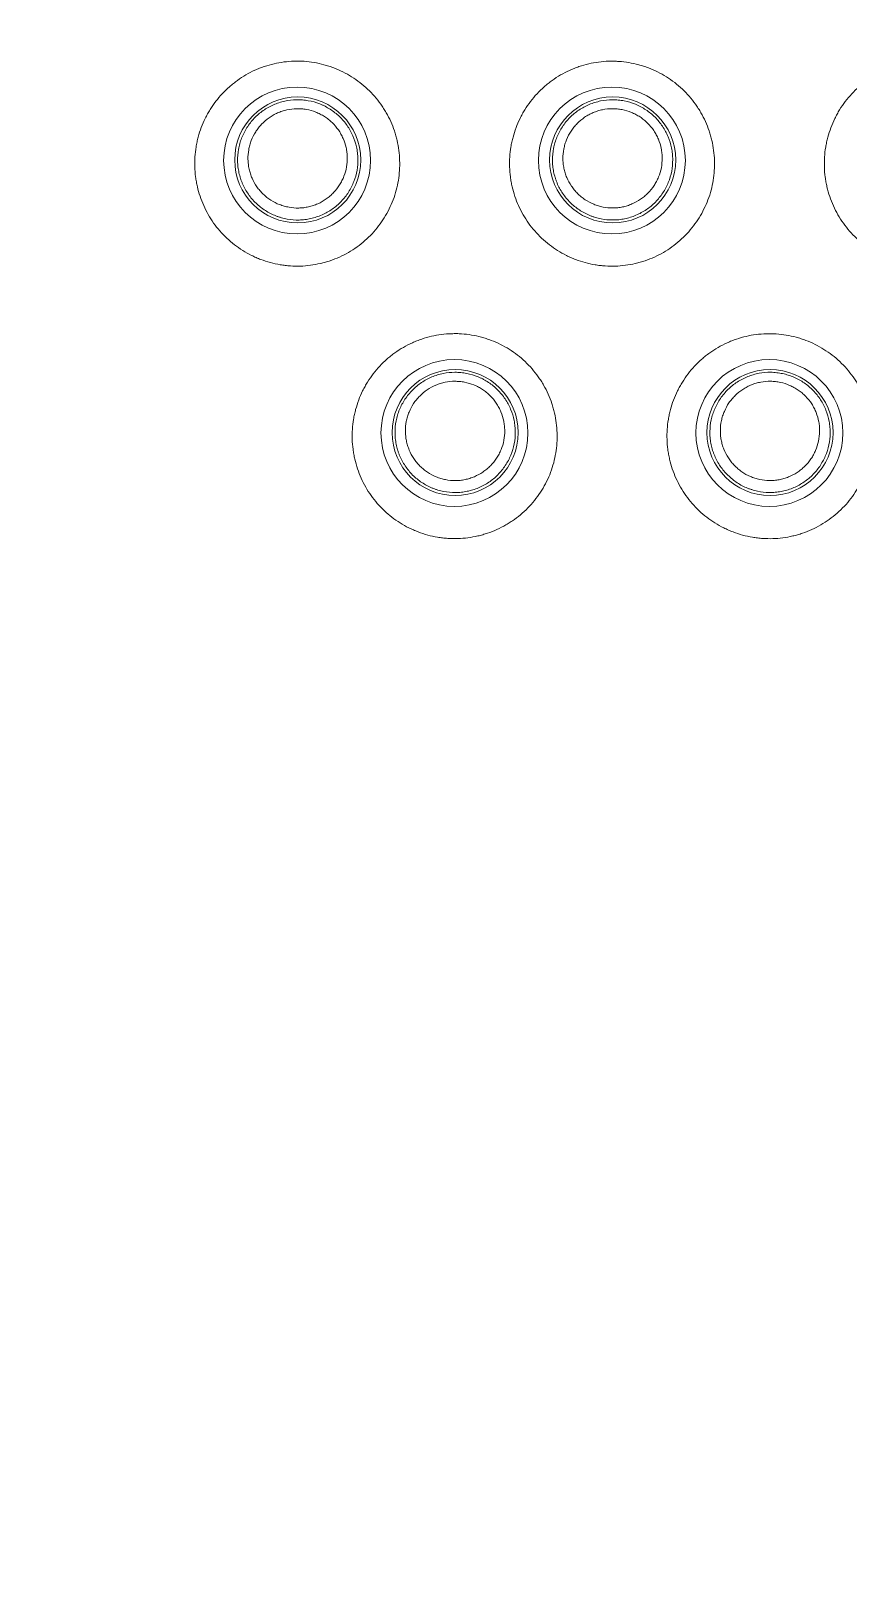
# Model space of a CAD drawing. Header units: millimetres. Extents: x 70151 to 230897, y 35202 to 113211.
# Drawn here: x 178038.44 to 178046.19, y 69169.8 to 69184.49 of the extents above; entities that cross this region are included whole.
import ezdxf

# ---------------------------------------------------------------- set-up
doc = ezdxf.new("R2010")
doc.units = ezdxf.units.MM
doc.header["$LTSCALE"] = 50
doc.layers.add('2-con', color=2, linetype='Continuous')
doc.layers.add('mark-B', color=2, linetype='Continuous', lineweight=20)

# ---------------------------------------------------------------- blocks, each defined once
blk = doc.blocks.new('무풍1WAY 대형')
at = {"layer": 'mark-B'}
for centre, radius in [((609.472, -421.226), 0.697), ((609.466, -421.23), 0.598), ((612.46, -421.226), 0.697), ((612.453, -421.23), 0.598), ((610.966, -423.813), 0.697), ((613.953, -423.813), 0.697), ((610.959, -423.818), 0.598), ((613.947, -423.818), 0.598)]:
    blk.add_circle(centre, radius, dxfattribs=at)
for points, knots in [([(572.565, -367.139), (574.049, -369.62), (577.024, -374.59), (581.484, -382.057), (585.953, -389.549), (590.429, -397.064), (594.256, -403.499), (597.2, -408.454), (598.983, -411.453), (600.87, -414.616), (602.41, -417.171), (603.866, -419.595), (604.839, -421.214), (605.834, -422.869), (606.85, -424.56), (607.655, -425.899), (608.44, -427.204), (609.459, -428.899), (610.544, -430.703), (611.565, -432.399), (612.402, -433.789), (613.131, -435.001), (614.275, -436.901), (616.913, -441.28), (621.157, -448.32), (624.792, -454.346), (626.609, -457.36)], [0, 0, 0, 0, 0.082173, 0.164629, 0.247365, 0.330382, 0.413678, 0.460685, 0.494678, 0.513157, 0.565744, 0.579792, 0.593839, 0.619662, 0.634913, 0.650164, 0.664277, 0.678389, 0.706654, 0.724414, 0.734957, 0.753014, 0.764846, 0.798371, 0.899185, 1, 1, 1, 1]), ([(608.499, -421.226), (608.497, -421.162), (608.501, -421.099), (608.517, -421.005), (608.523, -420.974), (608.54, -420.913), (608.55, -420.882), (608.583, -420.793), (608.611, -420.737), (608.661, -420.656), (608.679, -420.63), (608.718, -420.579), (608.739, -420.554), (608.804, -420.485), (608.852, -420.443), (608.93, -420.387), (608.957, -420.369), (609.012, -420.337), (609.069, -420.308), (609.128, -420.285), (609.173, -420.269), (609.189, -420.264), (609.219, -420.256), (609.235, -420.252), (609.314, -420.233), (609.377, -420.225), (609.472, -420.222), (609.504, -420.223), (609.552, -420.226), (609.569, -420.228), (609.601, -420.231), (609.616, -420.234), (609.695, -420.247), (609.757, -420.264), (609.831, -420.292), (609.846, -420.298), (609.876, -420.311), (609.89, -420.318), (609.933, -420.339), (609.961, -420.355), (610.042, -420.405), (610.092, -420.444), (610.162, -420.51), (610.184, -420.534), (610.226, -420.581), (610.265, -420.631), (610.299, -420.685), (610.331, -420.74), (610.345, -420.769), (610.384, -420.855), (610.405, -420.915), (610.422, -420.992), (610.425, -421.008), (610.431, -421.039), (610.434, -421.055), (610.44, -421.102), (610.442, -421.134), (610.445, -421.229), (610.441, -421.292), (610.428, -421.37), (610.425, -421.386), (610.418, -421.417), (610.407, -421.463), (610.383, -421.539), (610.358, -421.597), (610.337, -421.639), (610.33, -421.653), (610.314, -421.681), (610.306, -421.695), (610.264, -421.763), (610.225, -421.814), (610.16, -421.883), (610.138, -421.905), (610.102, -421.937), (610.089, -421.947), (610.064, -421.967), (610.051, -421.977), (609.987, -422.023), (609.932, -422.055), (609.859, -422.088), (609.844, -422.095), (609.814, -422.106), (609.799, -422.112), (609.754, -422.127), (609.723, -422.136), (609.63, -422.158), (609.566, -422.166), (609.486, -422.169), (609.47, -422.169), (609.438, -422.168), (609.39, -422.166), (609.311, -422.157), (609.248, -422.143), (609.202, -422.131), (609.187, -422.126), (609.156, -422.116), (609.141, -422.111), (609.066, -422.083), (609.009, -422.054), (608.928, -422.003), (608.902, -421.985), (608.851, -421.946), (608.827, -421.925), (608.757, -421.86), (608.716, -421.812), (608.669, -421.747), (608.661, -421.734), (608.643, -421.707), (608.619, -421.666), (608.583, -421.595), (608.56, -421.537), (608.544, -421.492), (608.54, -421.476), (608.531, -421.446), (608.527, -421.43), (608.509, -421.353), (608.501, -421.289), (608.499, -421.226)], [0, 0, 0, 0, 0.03125, 0.03125, 0.046875, 0.046875, 0.0625, 0.0625, 0.09375, 0.09375, 0.109375, 0.109375, 0.125, 0.125, 0.15625, 0.15625, 0.171875, 0.171875, 0.1875, 0.203125, 0.203125, 0.210937, 0.210937, 0.21875, 0.21875, 0.25, 0.25, 0.265625, 0.265625, 0.273438, 0.273438, 0.28125, 0.28125, 0.3125, 0.3125, 0.320313, 0.320313, 0.328125, 0.328125, 0.34375, 0.34375, 0.375, 0.375, 0.390625, 0.390625, 0.40625, 0.421875, 0.421875, 0.4375, 0.4375, 0.46875, 0.46875, 0.476563, 0.476563, 0.484375, 0.484375, 0.5, 0.5, 0.53125, 0.53125, 0.539063, 0.539063, 0.546875, 0.5625, 0.578125, 0.578125, 0.585938, 0.585938, 0.59375, 0.59375, 0.625, 0.625, 0.640625, 0.640625, 0.648438, 0.648438, 0.65625, 0.65625, 0.6875, 0.6875, 0.695313, 0.695313, 0.703125, 0.703125, 0.71875, 0.71875, 0.75, 0.75, 0.757813, 0.757813, 0.765625, 0.78125, 0.796875, 0.796875, 0.804688, 0.804688, 0.8125, 0.8125, 0.84375, 0.84375, 0.859375, 0.859375, 0.875, 0.875, 0.90625, 0.90625, 0.914063, 0.914063, 0.921875, 0.9375, 0.953125, 0.953125, 0.960938, 0.960938, 0.96875, 0.96875, 1, 1, 1, 1]), ([(611.486, -421.226), (611.484, -421.162), (611.488, -421.099), (611.504, -421.005), (611.51, -420.974), (611.527, -420.913), (611.537, -420.882), (611.57, -420.793), (611.598, -420.737), (611.648, -420.656), (611.667, -420.629), (611.706, -420.579), (611.726, -420.554), (611.791, -420.485), (611.839, -420.443), (611.904, -420.396), (611.917, -420.387), (611.944, -420.37), (611.985, -420.345), (612.056, -420.308), (612.115, -420.285), (612.161, -420.27), (612.176, -420.265), (612.207, -420.256), (612.223, -420.252), (612.301, -420.234), (612.364, -420.226), (612.46, -420.223), (612.492, -420.223), (612.54, -420.227), (612.556, -420.228), (612.588, -420.232), (612.604, -420.234), (612.683, -420.247), (612.744, -420.264), (612.819, -420.293), (612.834, -420.299), (612.863, -420.312), (612.878, -420.318), (612.921, -420.34), (612.948, -420.356), (613.029, -420.406), (613.079, -420.445), (613.149, -420.511), (613.171, -420.534), (613.213, -420.582), (613.252, -420.632), (613.286, -420.685), (613.318, -420.741), (613.332, -420.769), (613.371, -420.856), (613.391, -420.916), (613.409, -420.993), (613.412, -421.009), (613.418, -421.04), (613.42, -421.056), (613.427, -421.103), (613.429, -421.135), (613.432, -421.23), (613.428, -421.293), (613.415, -421.371), (613.412, -421.387), (613.405, -421.418), (613.394, -421.464), (613.37, -421.54), (613.345, -421.598), (613.324, -421.64), (613.316, -421.654), (613.301, -421.682), (613.293, -421.696), (613.25, -421.764), (613.212, -421.814), (613.147, -421.884), (613.124, -421.906), (613.088, -421.938), (613.076, -421.948), (613.051, -421.968), (613.038, -421.978), (612.973, -422.024), (612.918, -422.056), (612.845, -422.089), (612.831, -422.095), (612.801, -422.107), (612.785, -422.113), (612.74, -422.128), (612.709, -422.137), (612.616, -422.158), (612.553, -422.167), (612.472, -422.169), (612.456, -422.169), (612.424, -422.169), (612.376, -422.167), (612.297, -422.157), (612.235, -422.144), (612.188, -422.131), (612.173, -422.127), (612.142, -422.117), (612.127, -422.111), (612.052, -422.083), (611.995, -422.054), (611.914, -422.004), (611.888, -421.985), (611.837, -421.946), (611.813, -421.925), (611.744, -421.86), (611.702, -421.812), (611.656, -421.747), (611.647, -421.734), (611.63, -421.707), (611.605, -421.666), (611.569, -421.595), (611.546, -421.537), (611.531, -421.492), (611.526, -421.476), (611.518, -421.446), (611.514, -421.43), (611.496, -421.353), (611.488, -421.289), (611.486, -421.226)], [0, 0, 0, 0, 0.03125, 0.03125, 0.046875, 0.046875, 0.0625, 0.0625, 0.09375, 0.09375, 0.109375, 0.109375, 0.125, 0.125, 0.15625, 0.15625, 0.164062, 0.164062, 0.171875, 0.1875, 0.203125, 0.203125, 0.210937, 0.210937, 0.21875, 0.21875, 0.25, 0.25, 0.265625, 0.265625, 0.273437, 0.273437, 0.28125, 0.28125, 0.3125, 0.3125, 0.320312, 0.320312, 0.328125, 0.328125, 0.34375, 0.34375, 0.375, 0.375, 0.390625, 0.390625, 0.40625, 0.421875, 0.421875, 0.4375, 0.4375, 0.46875, 0.46875, 0.476562, 0.476562, 0.484375, 0.484375, 0.5, 0.5, 0.53125, 0.53125, 0.539062, 0.539062, 0.546875, 0.5625, 0.578125, 0.578125, 0.585937, 0.585937, 0.59375, 0.59375, 0.625, 0.625, 0.640625, 0.640625, 0.648437, 0.648437, 0.65625, 0.65625, 0.6875, 0.6875, 0.695312, 0.695312, 0.703125, 0.703125, 0.71875, 0.71875, 0.75, 0.75, 0.757812, 0.757812, 0.765625, 0.78125, 0.796875, 0.796875, 0.804687, 0.804687, 0.8125, 0.8125, 0.84375, 0.84375, 0.859375, 0.859375, 0.875, 0.875, 0.90625, 0.90625, 0.914062, 0.914062, 0.921875, 0.9375, 0.953125, 0.953125, 0.960937, 0.960937, 0.96875, 0.96875, 1, 1, 1, 1]), ([(609.056, -421.629), (609.03, -421.602), (609.007, -421.573), (608.977, -421.526), (608.967, -421.51), (608.95, -421.476), (608.942, -421.459), (608.922, -421.408), (608.911, -421.372), (608.901, -421.317), (608.899, -421.298), (608.896, -421.261), (608.895, -421.243), (608.896, -421.187), (608.9, -421.15), (608.915, -421.077), (608.927, -421.041), (608.948, -420.99), (608.957, -420.973), (608.975, -420.941), (608.984, -420.925), (609.016, -420.878), (609.04, -420.85), (609.08, -420.811), (609.094, -420.798), (609.123, -420.775), (609.139, -420.764), (609.185, -420.733), (609.218, -420.716), (609.271, -420.695), (609.289, -420.689), (609.325, -420.678), (609.361, -420.67), (609.398, -420.665), (609.426, -420.662), (609.435, -420.662), (609.454, -420.661), (609.464, -420.661), (609.511, -420.662), (609.548, -420.666), (609.603, -420.677), (609.621, -420.682), (609.648, -420.691), (609.657, -420.694), (609.674, -420.7), (609.683, -420.704), (609.726, -420.722), (609.759, -420.74), (609.805, -420.772), (609.82, -420.784), (609.848, -420.808), (609.862, -420.821), (609.888, -420.848), (609.901, -420.862), (609.924, -420.891), (609.935, -420.906), (609.965, -420.953), (609.982, -420.986), (609.999, -421.03), (610.003, -421.039), (610.009, -421.056), (610.017, -421.083), (610.028, -421.128), (610.033, -421.165), (610.036, -421.202), (610.036, -421.221), (610.036, -421.277), (610.032, -421.314), (610.02, -421.368), (610.015, -421.386), (610.004, -421.422), (609.997, -421.439), (609.975, -421.491), (609.957, -421.523), (609.926, -421.569), (609.914, -421.584), (609.89, -421.613), (609.878, -421.627), (609.838, -421.666), (609.809, -421.689), (609.745, -421.73), (609.712, -421.747), (609.66, -421.768), (609.643, -421.774), (609.607, -421.785), (609.588, -421.789), (609.533, -421.799), (609.496, -421.803), (609.439, -421.802), (609.421, -421.801), (609.383, -421.796), (609.365, -421.793), (609.31, -421.782), (609.274, -421.77), (609.231, -421.752), (609.222, -421.748), (609.206, -421.739), (609.181, -421.726), (609.157, -421.712), (609.111, -421.68), (609.083, -421.656), (609.056, -421.629)], [0, 0, 0, 0, 0.03125, 0.03125, 0.046875, 0.046875, 0.0625, 0.0625, 0.09375, 0.09375, 0.109375, 0.109375, 0.125, 0.125, 0.15625, 0.15625, 0.1875, 0.1875, 0.203125, 0.203125, 0.21875, 0.21875, 0.25, 0.25, 0.265625, 0.265625, 0.28125, 0.28125, 0.3125, 0.3125, 0.328125, 0.328125, 0.34375, 0.359375, 0.359375, 0.367187, 0.367187, 0.375, 0.375, 0.40625, 0.40625, 0.421875, 0.421875, 0.429687, 0.429687, 0.4375, 0.4375, 0.46875, 0.46875, 0.484375, 0.484375, 0.5, 0.5, 0.515625, 0.515625, 0.53125, 0.53125, 0.5625, 0.5625, 0.570312, 0.570312, 0.578125, 0.59375, 0.609375, 0.609375, 0.625, 0.625, 0.65625, 0.65625, 0.671875, 0.671875, 0.6875, 0.6875, 0.71875, 0.71875, 0.734375, 0.734375, 0.75, 0.75, 0.78125, 0.78125, 0.8125, 0.8125, 0.828125, 0.828125, 0.84375, 0.84375, 0.875, 0.875, 0.890625, 0.890625, 0.90625, 0.90625, 0.9375, 0.9375, 0.945312, 0.945312, 0.953125, 0.96875, 0.96875, 1, 1, 1, 1]), ([(609.128, -421.574), (609.139, -421.585), (609.15, -421.596), (609.174, -421.616), (609.198, -421.634), (609.225, -421.651), (609.252, -421.665), (609.266, -421.672), (609.308, -421.691), (609.338, -421.7), (609.383, -421.71), (609.398, -421.712), (609.429, -421.716), (609.445, -421.717), (609.491, -421.717), (609.522, -421.715), (609.568, -421.706), (609.583, -421.702), (609.613, -421.694), (609.642, -421.684), (609.67, -421.671), (609.697, -421.656), (609.711, -421.649), (609.75, -421.623), (609.774, -421.604), (609.807, -421.571), (609.817, -421.56), (609.837, -421.536), (609.847, -421.524), (609.873, -421.486), (609.887, -421.459), (609.905, -421.417), (609.911, -421.402), (609.92, -421.373), (609.924, -421.358), (609.933, -421.313), (609.937, -421.283), (609.937, -421.236), (609.937, -421.221), (609.934, -421.19), (609.93, -421.16), (609.923, -421.13), (609.915, -421.101), (609.91, -421.086), (609.892, -421.043), (609.878, -421.016), (609.853, -420.977), (609.844, -420.965), (609.825, -420.941), (609.815, -420.929), (609.793, -420.907), (609.782, -420.896), (609.758, -420.876), (609.746, -420.867), (609.708, -420.84), (609.681, -420.825), (609.638, -420.807), (609.624, -420.802), (609.594, -420.792), (609.579, -420.788), (609.534, -420.779), (609.503, -420.775), (609.456, -420.775), (609.441, -420.775), (609.41, -420.778), (609.379, -420.782), (609.349, -420.789), (609.319, -420.798), (609.305, -420.803), (609.261, -420.821), (609.234, -420.835), (609.195, -420.86), (609.183, -420.869), (609.159, -420.889), (609.147, -420.899), (609.114, -420.931), (609.095, -420.955), (609.068, -420.993), (609.06, -421.006), (609.046, -421.033), (609.039, -421.047), (609.021, -421.089), (609.012, -421.119), (608.999, -421.179), (608.996, -421.21), (608.995, -421.255), (608.995, -421.271), (608.998, -421.301), (609, -421.317), (609.009, -421.362), (609.017, -421.391), (609.034, -421.434), (609.04, -421.448), (609.055, -421.476), (609.062, -421.489), (609.087, -421.528), (609.106, -421.552), (609.128, -421.574)], [0, 0, 0, 0, 0.015625, 0.015625, 0.03125, 0.046875, 0.046875, 0.0625, 0.0625, 0.09375, 0.09375, 0.109375, 0.109375, 0.125, 0.125, 0.15625, 0.15625, 0.171875, 0.171875, 0.1875, 0.203125, 0.203125, 0.21875, 0.21875, 0.25, 0.25, 0.265625, 0.265625, 0.28125, 0.28125, 0.3125, 0.3125, 0.328125, 0.328125, 0.34375, 0.34375, 0.375, 0.375, 0.390625, 0.390625, 0.40625, 0.421875, 0.421875, 0.4375, 0.4375, 0.46875, 0.46875, 0.484375, 0.484375, 0.5, 0.5, 0.515625, 0.515625, 0.53125, 0.53125, 0.5625, 0.5625, 0.578125, 0.578125, 0.59375, 0.59375, 0.625, 0.625, 0.640625, 0.640625, 0.65625, 0.671875, 0.671875, 0.6875, 0.6875, 0.71875, 0.71875, 0.734375, 0.734375, 0.75, 0.75, 0.78125, 0.78125, 0.796875, 0.796875, 0.8125, 0.8125, 0.84375, 0.84375, 0.875, 0.875, 0.890625, 0.890625, 0.90625, 0.90625, 0.9375, 0.9375, 0.953125, 0.953125, 0.96875, 0.96875, 1, 1, 1, 1]), ([(612.051, -421.636), (612.024, -421.61), (612, -421.581), (611.969, -421.534), (611.959, -421.518), (611.942, -421.485), (611.934, -421.468), (611.912, -421.417), (611.901, -421.381), (611.89, -421.327), (611.887, -421.308), (611.884, -421.271), (611.883, -421.252), (611.882, -421.197), (611.886, -421.16), (611.9, -421.086), (611.911, -421.05), (611.932, -420.999), (611.94, -420.982), (611.957, -420.949), (611.967, -420.933), (611.998, -420.886), (612.021, -420.857), (612.06, -420.817), (612.074, -420.804), (612.103, -420.78), (612.118, -420.769), (612.165, -420.738), (612.197, -420.72), (612.249, -420.698), (612.267, -420.692), (612.303, -420.681), (612.339, -420.671), (612.376, -420.666), (612.404, -420.663), (612.413, -420.662), (612.432, -420.661), (612.442, -420.661), (612.489, -420.661), (612.526, -420.664), (612.581, -420.675), (612.599, -420.679), (612.626, -420.687), (612.635, -420.69), (612.653, -420.697), (612.662, -420.7), (612.705, -420.718), (612.738, -420.735), (612.785, -420.766), (612.8, -420.778), (612.829, -420.801), (612.843, -420.814), (612.87, -420.84), (612.882, -420.854), (612.906, -420.883), (612.917, -420.898), (612.948, -420.945), (612.966, -420.977), (612.984, -421.021), (612.987, -421.029), (612.994, -421.047), (613.002, -421.074), (613.014, -421.119), (613.019, -421.155), (613.023, -421.192), (613.024, -421.211), (613.024, -421.267), (613.021, -421.304), (613.01, -421.359), (613.006, -421.377), (612.995, -421.413), (612.989, -421.431), (612.967, -421.482), (612.95, -421.515), (612.919, -421.562), (612.908, -421.577), (612.884, -421.606), (612.872, -421.62), (612.833, -421.66), (612.804, -421.683), (612.741, -421.726), (612.709, -421.743), (612.657, -421.765), (612.639, -421.771), (612.603, -421.783), (612.585, -421.787), (612.53, -421.798), (612.493, -421.802), (612.437, -421.802), (612.418, -421.802), (612.38, -421.798), (612.362, -421.795), (612.307, -421.784), (612.271, -421.774), (612.227, -421.756), (612.219, -421.752), (612.202, -421.744), (612.177, -421.731), (612.153, -421.717), (612.106, -421.686), (612.077, -421.663), (612.051, -421.636)], [0, 0, 0, 0, 0.03125, 0.03125, 0.046875, 0.046875, 0.0625, 0.0625, 0.09375, 0.09375, 0.109375, 0.109375, 0.125, 0.125, 0.15625, 0.15625, 0.1875, 0.1875, 0.203125, 0.203125, 0.21875, 0.21875, 0.25, 0.25, 0.265625, 0.265625, 0.28125, 0.28125, 0.3125, 0.3125, 0.328125, 0.328125, 0.34375, 0.359375, 0.359375, 0.367187, 0.367187, 0.375, 0.375, 0.40625, 0.40625, 0.421875, 0.421875, 0.429687, 0.429687, 0.4375, 0.4375, 0.46875, 0.46875, 0.484375, 0.484375, 0.5, 0.5, 0.515625, 0.515625, 0.53125, 0.53125, 0.5625, 0.5625, 0.570312, 0.570312, 0.578125, 0.59375, 0.609375, 0.609375, 0.625, 0.625, 0.65625, 0.65625, 0.671875, 0.671875, 0.6875, 0.6875, 0.71875, 0.71875, 0.734375, 0.734375, 0.75, 0.75, 0.78125, 0.78125, 0.8125, 0.8125, 0.828125, 0.828125, 0.84375, 0.84375, 0.875, 0.875, 0.890625, 0.890625, 0.90625, 0.90625, 0.9375, 0.9375, 0.945313, 0.945313, 0.953125, 0.96875, 0.96875, 1, 1, 1, 1]), ([(612.121, -421.58), (612.132, -421.591), (612.144, -421.601), (612.168, -421.621), (612.193, -421.639), (612.219, -421.655), (612.246, -421.669), (612.261, -421.676), (612.304, -421.693), (612.333, -421.702), (612.379, -421.711), (612.394, -421.713), (612.425, -421.716), (612.441, -421.717), (612.487, -421.717), (612.518, -421.714), (612.564, -421.704), (612.579, -421.7), (612.608, -421.691), (612.623, -421.686), (612.666, -421.668), (612.693, -421.653), (612.744, -421.618), (612.768, -421.598), (612.8, -421.566), (612.811, -421.554), (612.83, -421.53), (612.839, -421.518), (612.865, -421.479), (612.879, -421.452), (612.896, -421.409), (612.901, -421.395), (612.91, -421.365), (612.914, -421.35), (612.923, -421.305), (612.925, -421.274), (612.925, -421.228), (612.924, -421.213), (612.921, -421.182), (612.917, -421.152), (612.909, -421.122), (612.9, -421.093), (612.895, -421.078), (612.877, -421.036), (612.863, -421.009), (612.837, -420.97), (612.828, -420.958), (612.808, -420.934), (612.798, -420.923), (612.776, -420.901), (612.764, -420.89), (612.74, -420.871), (612.728, -420.862), (612.689, -420.836), (612.662, -420.821), (612.619, -420.804), (612.604, -420.799), (612.574, -420.79), (612.559, -420.786), (612.514, -420.777), (612.483, -420.774), (612.436, -420.774), (612.421, -420.775), (612.39, -420.778), (612.359, -420.783), (612.329, -420.791), (612.3, -420.8), (612.285, -420.805), (612.242, -420.824), (612.215, -420.838), (612.177, -420.864), (612.164, -420.874), (612.14, -420.893), (612.129, -420.904), (612.097, -420.937), (612.077, -420.961), (612.052, -420.999), (612.044, -421.013), (612.03, -421.04), (612.023, -421.054), (612.006, -421.096), (611.997, -421.126), (611.985, -421.187), (611.983, -421.217), (611.983, -421.263), (611.984, -421.278), (611.987, -421.309), (611.989, -421.324), (611.998, -421.369), (612.007, -421.399), (612.025, -421.441), (612.031, -421.455), (612.046, -421.482), (612.054, -421.496), (612.08, -421.534), (612.099, -421.558), (612.121, -421.58)], [0, 0, 0, 0, 0.015625, 0.015625, 0.03125, 0.046875, 0.046875, 0.0625, 0.0625, 0.09375, 0.09375, 0.109375, 0.109375, 0.125, 0.125, 0.15625, 0.15625, 0.171875, 0.171875, 0.1875, 0.1875, 0.21875, 0.21875, 0.25, 0.25, 0.265625, 0.265625, 0.28125, 0.28125, 0.3125, 0.3125, 0.328125, 0.328125, 0.34375, 0.34375, 0.375, 0.375, 0.390625, 0.390625, 0.40625, 0.421875, 0.421875, 0.4375, 0.4375, 0.46875, 0.46875, 0.484375, 0.484375, 0.5, 0.5, 0.515625, 0.515625, 0.53125, 0.53125, 0.5625, 0.5625, 0.578125, 0.578125, 0.59375, 0.59375, 0.625, 0.625, 0.640625, 0.640625, 0.65625, 0.671875, 0.671875, 0.6875, 0.6875, 0.71875, 0.71875, 0.734375, 0.734375, 0.75, 0.75, 0.78125, 0.78125, 0.796875, 0.796875, 0.8125, 0.8125, 0.84375, 0.84375, 0.875, 0.875, 0.890625, 0.890625, 0.90625, 0.90625, 0.9375, 0.9375, 0.953125, 0.953125, 0.96875, 0.96875, 1, 1, 1, 1]), ([(607.006, -423.813), (607.004, -423.749), (607.008, -423.686), (607.023, -423.593), (607.03, -423.562), (607.046, -423.5), (607.056, -423.47), (607.09, -423.381), (607.118, -423.324), (607.168, -423.243), (607.186, -423.217), (607.225, -423.166), (607.245, -423.141), (607.31, -423.072), (607.358, -423.03), (607.435, -422.974), (607.463, -422.956), (607.518, -422.924), (607.575, -422.895), (607.634, -422.871), (607.679, -422.856), (607.694, -422.851), (607.725, -422.842), (607.741, -422.838), (607.819, -422.82), (607.883, -422.812), (607.978, -422.809), (608.01, -422.809), (608.058, -422.812), (608.074, -422.814), (608.106, -422.817), (608.122, -422.82), (608.201, -422.833), (608.263, -422.849), (608.337, -422.878), (608.352, -422.884), (608.382, -422.897), (608.396, -422.904), (608.439, -422.925), (608.467, -422.941), (608.548, -422.991), (608.598, -423.03), (608.668, -423.096), (608.691, -423.119), (608.732, -423.167), (608.771, -423.217), (608.806, -423.27), (608.837, -423.325), (608.852, -423.354), (608.891, -423.441), (608.911, -423.501), (608.929, -423.578), (608.932, -423.593), (608.938, -423.625), (608.94, -423.64), (608.947, -423.688), (608.949, -423.719), (608.952, -423.814), (608.948, -423.877), (608.935, -423.955), (608.932, -423.971), (608.926, -424.002), (608.914, -424.049), (608.89, -424.124), (608.865, -424.182), (608.844, -424.225), (608.837, -424.239), (608.822, -424.267), (608.814, -424.281), (608.772, -424.349), (608.733, -424.399), (608.668, -424.469), (608.646, -424.491), (608.61, -424.522), (608.597, -424.533), (608.572, -424.553), (608.559, -424.562), (608.495, -424.609), (608.44, -424.641), (608.367, -424.674), (608.352, -424.68), (608.323, -424.692), (608.307, -424.698), (608.262, -424.714), (608.231, -424.722), (608.138, -424.744), (608.075, -424.753), (607.994, -424.755), (607.978, -424.755), (607.946, -424.755), (607.898, -424.753), (607.819, -424.744), (607.756, -424.73), (607.71, -424.718), (607.695, -424.713), (607.664, -424.703), (607.649, -424.698), (607.574, -424.669), (607.517, -424.641), (607.436, -424.59), (607.409, -424.572), (607.358, -424.533), (607.334, -424.512), (607.265, -424.447), (607.223, -424.399), (607.177, -424.334), (607.168, -424.321), (607.151, -424.294), (607.126, -424.253), (607.09, -424.183), (607.067, -424.124), (607.052, -424.079), (607.047, -424.064), (607.038, -424.033), (607.034, -424.018), (607.016, -423.94), (607.008, -423.877), (607.006, -423.813)], [0, 0, 0, 0, 0.03125, 0.03125, 0.046875, 0.046875, 0.0625, 0.0625, 0.09375, 0.09375, 0.109375, 0.109375, 0.125, 0.125, 0.15625, 0.15625, 0.171875, 0.171875, 0.1875, 0.203125, 0.203125, 0.210938, 0.210938, 0.21875, 0.21875, 0.25, 0.25, 0.265625, 0.265625, 0.273438, 0.273438, 0.28125, 0.28125, 0.3125, 0.3125, 0.320313, 0.320313, 0.328125, 0.328125, 0.34375, 0.34375, 0.375, 0.375, 0.390625, 0.390625, 0.40625, 0.421875, 0.421875, 0.4375, 0.4375, 0.46875, 0.46875, 0.476563, 0.476563, 0.484375, 0.484375, 0.5, 0.5, 0.53125, 0.53125, 0.539063, 0.539063, 0.546875, 0.5625, 0.578125, 0.578125, 0.585937, 0.585937, 0.59375, 0.59375, 0.625, 0.625, 0.640625, 0.640625, 0.648437, 0.648437, 0.65625, 0.65625, 0.6875, 0.6875, 0.695312, 0.695312, 0.703125, 0.703125, 0.71875, 0.71875, 0.75, 0.75, 0.757812, 0.757812, 0.765625, 0.78125, 0.796875, 0.796875, 0.804687, 0.804687, 0.8125, 0.8125, 0.84375, 0.84375, 0.859375, 0.859375, 0.875, 0.875, 0.90625, 0.90625, 0.914062, 0.914062, 0.921875, 0.9375, 0.953125, 0.953125, 0.960937, 0.960937, 0.96875, 0.96875, 1, 1, 1, 1]), ([(609.993, -423.813), (609.991, -423.749), (609.995, -423.686), (610.01, -423.593), (610.017, -423.562), (610.033, -423.5), (610.043, -423.47), (610.077, -423.381), (610.105, -423.324), (610.155, -423.243), (610.173, -423.217), (610.212, -423.166), (610.232, -423.141), (610.297, -423.072), (610.345, -423.03), (610.423, -422.974), (610.45, -422.956), (610.505, -422.924), (610.562, -422.895), (610.621, -422.872), (610.667, -422.856), (610.682, -422.851), (610.713, -422.843), (610.728, -422.839), (610.807, -422.82), (610.87, -422.812), (610.966, -422.809), (610.998, -422.81), (611.046, -422.813), (611.062, -422.814), (611.094, -422.818), (611.11, -422.82), (611.189, -422.833), (611.25, -422.85), (611.325, -422.878), (611.34, -422.885), (611.369, -422.897), (611.384, -422.904), (611.427, -422.926), (611.455, -422.941), (611.535, -422.992), (611.586, -423.031), (611.656, -423.097), (611.678, -423.12), (611.719, -423.168), (611.759, -423.218), (611.793, -423.271), (611.824, -423.326), (611.839, -423.355), (611.878, -423.442), (611.898, -423.502), (611.916, -423.579), (611.919, -423.594), (611.925, -423.625), (611.927, -423.641), (611.934, -423.689), (611.936, -423.72), (611.939, -423.815), (611.935, -423.878), (611.922, -423.956), (611.919, -423.972), (611.912, -424.003), (611.901, -424.05), (611.877, -424.125), (611.852, -424.183), (611.831, -424.226), (611.824, -424.24), (611.808, -424.268), (611.8, -424.281), (611.758, -424.349), (611.72, -424.4), (611.655, -424.469), (611.632, -424.492), (611.596, -424.523), (611.584, -424.534), (611.559, -424.554), (611.546, -424.563), (611.481, -424.61), (611.426, -424.642), (611.353, -424.675), (611.339, -424.681), (611.309, -424.693), (611.294, -424.699), (611.248, -424.714), (611.217, -424.723), (611.124, -424.745), (611.061, -424.753), (610.98, -424.756), (610.964, -424.756), (610.932, -424.755), (610.884, -424.753), (610.805, -424.744), (610.743, -424.73), (610.696, -424.718), (610.681, -424.713), (610.65, -424.703), (610.635, -424.698), (610.56, -424.67), (610.503, -424.641), (610.422, -424.591), (610.396, -424.572), (610.345, -424.533), (610.321, -424.512), (610.251, -424.447), (610.21, -424.399), (610.164, -424.334), (610.155, -424.321), (610.137, -424.294), (610.113, -424.253), (610.077, -424.183), (610.054, -424.124), (610.038, -424.079), (610.034, -424.064), (610.025, -424.033), (610.021, -424.018), (610.003, -423.94), (609.995, -423.877), (609.993, -423.813)], [0, 0, 0, 0, 0.03125, 0.03125, 0.046875, 0.046875, 0.0625, 0.0625, 0.09375, 0.09375, 0.109375, 0.109375, 0.125, 0.125, 0.15625, 0.15625, 0.171875, 0.171875, 0.1875, 0.203125, 0.203125, 0.210938, 0.210938, 0.21875, 0.21875, 0.25, 0.25, 0.265625, 0.265625, 0.273438, 0.273438, 0.28125, 0.28125, 0.3125, 0.3125, 0.320313, 0.320313, 0.328125, 0.328125, 0.34375, 0.34375, 0.375, 0.375, 0.390625, 0.390625, 0.40625, 0.421875, 0.421875, 0.4375, 0.4375, 0.46875, 0.46875, 0.476563, 0.476563, 0.484375, 0.484375, 0.5, 0.5, 0.53125, 0.53125, 0.539063, 0.539063, 0.546875, 0.5625, 0.578125, 0.578125, 0.585938, 0.585938, 0.59375, 0.59375, 0.625, 0.625, 0.640625, 0.640625, 0.648438, 0.648438, 0.65625, 0.65625, 0.6875, 0.6875, 0.695313, 0.695313, 0.703125, 0.703125, 0.71875, 0.71875, 0.75, 0.75, 0.757813, 0.757813, 0.765625, 0.78125, 0.796875, 0.796875, 0.804688, 0.804688, 0.8125, 0.8125, 0.84375, 0.84375, 0.859375, 0.859375, 0.875, 0.875, 0.90625, 0.90625, 0.914063, 0.914063, 0.921875, 0.9375, 0.953125, 0.953125, 0.960938, 0.960938, 0.96875, 0.96875, 1, 1, 1, 1]), ([(612.98, -423.813), (612.978, -423.749), (612.982, -423.686), (612.997, -423.593), (613.004, -423.562), (613.02, -423.5), (613.03, -423.47), (613.064, -423.381), (613.092, -423.324), (613.142, -423.243), (613.16, -423.217), (613.199, -423.166), (613.22, -423.141), (613.285, -423.072), (613.332, -423.03), (613.41, -422.974), (613.438, -422.956), (613.493, -422.924), (613.55, -422.895), (613.609, -422.872), (613.654, -422.856), (613.669, -422.852), (613.7, -422.843), (613.716, -422.839), (613.794, -422.821), (613.858, -422.812), (613.953, -422.809), (613.985, -422.81), (614.033, -422.813), (614.049, -422.815), (614.081, -422.819), (614.097, -422.821), (614.176, -422.834), (614.238, -422.851), (614.312, -422.879), (614.327, -422.885), (614.356, -422.898), (614.371, -422.905), (614.414, -422.926), (614.442, -422.942), (614.523, -422.993), (614.573, -423.032), (614.643, -423.098), (614.665, -423.121), (614.707, -423.169), (614.746, -423.218), (614.78, -423.272), (614.812, -423.327), (614.826, -423.356), (614.865, -423.443), (614.885, -423.502), (614.903, -423.579), (614.906, -423.595), (614.912, -423.626), (614.914, -423.642), (614.92, -423.69), (614.923, -423.721), (614.926, -423.816), (614.922, -423.879), (614.909, -423.957), (614.906, -423.973), (614.899, -424.004), (614.888, -424.051), (614.864, -424.126), (614.839, -424.184), (614.818, -424.227), (614.81, -424.241), (614.795, -424.268), (614.787, -424.282), (614.745, -424.35), (614.706, -424.401), (614.641, -424.47), (614.618, -424.492), (614.582, -424.524), (614.57, -424.534), (614.545, -424.554), (614.532, -424.564), (614.467, -424.611), (614.412, -424.643), (614.34, -424.676), (614.325, -424.682), (614.295, -424.694), (614.28, -424.699), (614.234, -424.715), (614.203, -424.723), (614.11, -424.745), (614.047, -424.754), (613.967, -424.756), (613.95, -424.756), (613.918, -424.756), (613.87, -424.754), (613.791, -424.744), (613.729, -424.731), (613.683, -424.718), (613.667, -424.714), (613.636, -424.704), (613.621, -424.698), (613.546, -424.67), (613.489, -424.641), (613.409, -424.591), (613.382, -424.572), (613.331, -424.533), (613.307, -424.512), (613.238, -424.447), (613.196, -424.399), (613.15, -424.334), (613.141, -424.321), (613.124, -424.294), (613.099, -424.253), (613.063, -424.183), (613.04, -424.124), (613.025, -424.079), (613.02, -424.064), (613.012, -424.033), (613.008, -424.018), (612.99, -423.94), (612.982, -423.877), (612.98, -423.813)], [0, 0, 0, 0, 0.03125, 0.03125, 0.046875, 0.046875, 0.0625, 0.0625, 0.09375, 0.09375, 0.109375, 0.109375, 0.125, 0.125, 0.15625, 0.15625, 0.171875, 0.171875, 0.1875, 0.203125, 0.203125, 0.210938, 0.210938, 0.21875, 0.21875, 0.25, 0.25, 0.265625, 0.265625, 0.273438, 0.273438, 0.28125, 0.28125, 0.3125, 0.3125, 0.320313, 0.320313, 0.328125, 0.328125, 0.34375, 0.34375, 0.375, 0.375, 0.390625, 0.390625, 0.40625, 0.421875, 0.421875, 0.4375, 0.4375, 0.46875, 0.46875, 0.476563, 0.476563, 0.484375, 0.484375, 0.5, 0.5, 0.53125, 0.53125, 0.539062, 0.539062, 0.546875, 0.5625, 0.578125, 0.578125, 0.585937, 0.585937, 0.59375, 0.59375, 0.625, 0.625, 0.640625, 0.640625, 0.648437, 0.648437, 0.65625, 0.65625, 0.6875, 0.6875, 0.695312, 0.695312, 0.703125, 0.703125, 0.71875, 0.71875, 0.75, 0.75, 0.757812, 0.757812, 0.765625, 0.78125, 0.796875, 0.796875, 0.804687, 0.804687, 0.8125, 0.8125, 0.84375, 0.84375, 0.859375, 0.859375, 0.875, 0.875, 0.90625, 0.90625, 0.914062, 0.914062, 0.921875, 0.9375, 0.953125, 0.953125, 0.960937, 0.960937, 0.96875, 0.96875, 1, 1, 1, 1]), ([(610.557, -424.224), (610.531, -424.197), (610.507, -424.168), (610.476, -424.122), (610.466, -424.106), (610.448, -424.073), (610.44, -424.056), (610.419, -424.004), (610.408, -423.969), (610.397, -423.914), (610.394, -423.896), (610.39, -423.858), (610.389, -423.84), (610.389, -423.784), (610.392, -423.747), (610.406, -423.674), (610.417, -423.638), (610.438, -423.587), (610.446, -423.57), (610.463, -423.537), (610.473, -423.52), (610.504, -423.474), (610.527, -423.445), (610.566, -423.405), (610.58, -423.392), (610.609, -423.368), (610.624, -423.357), (610.67, -423.326), (610.703, -423.308), (610.755, -423.286), (610.773, -423.279), (610.809, -423.268), (610.845, -423.259), (610.882, -423.253), (610.91, -423.25), (610.919, -423.25), (610.938, -423.249), (610.947, -423.248), (610.994, -423.248), (611.032, -423.252), (611.087, -423.262), (611.105, -423.267), (611.132, -423.275), (611.141, -423.278), (611.159, -423.284), (611.167, -423.287), (611.211, -423.305), (611.244, -423.323), (611.29, -423.354), (611.306, -423.365), (611.335, -423.389), (611.349, -423.401), (611.375, -423.428), (611.388, -423.442), (611.412, -423.471), (611.423, -423.486), (611.454, -423.532), (611.472, -423.564), (611.49, -423.608), (611.493, -423.616), (611.499, -423.634), (611.508, -423.661), (611.52, -423.705), (611.525, -423.742), (611.529, -423.779), (611.53, -423.798), (611.53, -423.854), (611.527, -423.891), (611.516, -423.946), (611.512, -423.964), (611.501, -424), (611.495, -424.017), (611.474, -424.069), (611.456, -424.102), (611.426, -424.148), (611.414, -424.164), (611.391, -424.193), (611.378, -424.207), (611.339, -424.246), (611.311, -424.27), (611.248, -424.312), (611.215, -424.33), (611.164, -424.352), (611.146, -424.358), (611.11, -424.369), (611.092, -424.374), (611.037, -424.385), (611, -424.389), (610.943, -424.389), (610.925, -424.389), (610.887, -424.385), (610.868, -424.382), (610.813, -424.372), (610.778, -424.361), (610.734, -424.343), (610.725, -424.339), (610.708, -424.331), (610.683, -424.319), (610.659, -424.304), (610.613, -424.274), (610.584, -424.25), (610.557, -424.224)], [0, 0, 0, 0, 0.03125, 0.03125, 0.046875, 0.046875, 0.0625, 0.0625, 0.09375, 0.09375, 0.109375, 0.109375, 0.125, 0.125, 0.15625, 0.15625, 0.1875, 0.1875, 0.203125, 0.203125, 0.21875, 0.21875, 0.25, 0.25, 0.265625, 0.265625, 0.28125, 0.28125, 0.3125, 0.3125, 0.328125, 0.328125, 0.34375, 0.359375, 0.359375, 0.367187, 0.367187, 0.375, 0.375, 0.40625, 0.40625, 0.421875, 0.421875, 0.429687, 0.429687, 0.4375, 0.4375, 0.46875, 0.46875, 0.484375, 0.484375, 0.5, 0.5, 0.515625, 0.515625, 0.53125, 0.53125, 0.5625, 0.5625, 0.570312, 0.570312, 0.578125, 0.59375, 0.609375, 0.609375, 0.625, 0.625, 0.65625, 0.65625, 0.671875, 0.671875, 0.6875, 0.6875, 0.71875, 0.71875, 0.734375, 0.734375, 0.75, 0.75, 0.78125, 0.78125, 0.8125, 0.8125, 0.828125, 0.828125, 0.84375, 0.84375, 0.875, 0.875, 0.890625, 0.890625, 0.90625, 0.90625, 0.9375, 0.9375, 0.945312, 0.945312, 0.953125, 0.96875, 0.96875, 1, 1, 1, 1]), ([(613.551, -424.23), (613.524, -424.204), (613.5, -424.176), (613.468, -424.13), (613.458, -424.114), (613.44, -424.081), (613.431, -424.065), (613.409, -424.013), (613.398, -423.978), (613.386, -423.924), (613.382, -423.905), (613.378, -423.868), (613.377, -423.849), (613.376, -423.794), (613.378, -423.757), (613.391, -423.683), (613.401, -423.647), (613.422, -423.595), (613.429, -423.578), (613.446, -423.545), (613.455, -423.528), (613.485, -423.481), (613.508, -423.452), (613.547, -423.411), (613.56, -423.398), (613.589, -423.374), (613.604, -423.362), (613.65, -423.33), (613.682, -423.312), (613.734, -423.289), (613.751, -423.282), (613.787, -423.271), (613.823, -423.261), (613.86, -423.254), (613.888, -423.251), (613.897, -423.25), (613.916, -423.249), (613.925, -423.248), (613.973, -423.247), (614.01, -423.25), (614.065, -423.26), (614.083, -423.264), (614.11, -423.272), (614.119, -423.275), (614.137, -423.281), (614.146, -423.284), (614.19, -423.301), (614.223, -423.318), (614.27, -423.348), (614.286, -423.359), (614.315, -423.382), (614.329, -423.395), (614.356, -423.421), (614.369, -423.434), (614.394, -423.463), (614.405, -423.478), (614.437, -423.523), (614.455, -423.556), (614.474, -423.599), (614.477, -423.608), (614.484, -423.625), (614.493, -423.651), (614.505, -423.696), (614.512, -423.733), (614.516, -423.77), (614.517, -423.789), (614.518, -423.845), (614.516, -423.882), (614.506, -423.936), (614.502, -423.955), (614.492, -423.991), (614.486, -424.008), (614.465, -424.06), (614.449, -424.094), (614.419, -424.141), (614.408, -424.156), (614.385, -424.186), (614.372, -424.2), (614.334, -424.24), (614.306, -424.265), (614.244, -424.308), (614.211, -424.326), (614.16, -424.349), (614.143, -424.355), (614.107, -424.367), (614.089, -424.372), (614.034, -424.384), (613.996, -424.389), (613.94, -424.39), (613.921, -424.389), (613.884, -424.386), (613.865, -424.384), (613.81, -424.374), (613.774, -424.364), (613.73, -424.347), (613.722, -424.343), (613.704, -424.336), (613.679, -424.323), (613.655, -424.309), (613.608, -424.279), (613.579, -424.256), (613.551, -424.23)], [0, 0, 0, 0, 0.03125, 0.03125, 0.046875, 0.046875, 0.0625, 0.0625, 0.09375, 0.09375, 0.109375, 0.109375, 0.125, 0.125, 0.15625, 0.15625, 0.1875, 0.1875, 0.203125, 0.203125, 0.21875, 0.21875, 0.25, 0.25, 0.265625, 0.265625, 0.28125, 0.28125, 0.3125, 0.3125, 0.328125, 0.328125, 0.34375, 0.359375, 0.359375, 0.367188, 0.367188, 0.375, 0.375, 0.40625, 0.40625, 0.421875, 0.421875, 0.429688, 0.429688, 0.4375, 0.4375, 0.46875, 0.46875, 0.484375, 0.484375, 0.5, 0.5, 0.515625, 0.515625, 0.53125, 0.53125, 0.5625, 0.5625, 0.570313, 0.570313, 0.578125, 0.59375, 0.609375, 0.609375, 0.625, 0.625, 0.65625, 0.65625, 0.671875, 0.671875, 0.6875, 0.6875, 0.71875, 0.71875, 0.734375, 0.734375, 0.75, 0.75, 0.78125, 0.78125, 0.8125, 0.8125, 0.828125, 0.828125, 0.84375, 0.84375, 0.875, 0.875, 0.890625, 0.890625, 0.90625, 0.90625, 0.9375, 0.9375, 0.945313, 0.945313, 0.953125, 0.96875, 0.96875, 1, 1, 1, 1]), ([(610.628, -424.167), (610.639, -424.178), (610.65, -424.189), (610.674, -424.208), (610.699, -424.227), (610.725, -424.242), (610.753, -424.257), (610.767, -424.263), (610.81, -424.281), (610.84, -424.29), (610.885, -424.299), (610.901, -424.301), (610.932, -424.304), (610.947, -424.304), (610.994, -424.304), (611.024, -424.301), (611.07, -424.292), (611.085, -424.288), (611.115, -424.278), (611.144, -424.268), (611.171, -424.254), (611.199, -424.24), (611.212, -424.232), (611.25, -424.205), (611.274, -424.186), (611.306, -424.153), (611.317, -424.141), (611.336, -424.117), (611.345, -424.105), (611.37, -424.066), (611.385, -424.039), (611.402, -423.996), (611.407, -423.982), (611.416, -423.952), (611.419, -423.937), (611.428, -423.892), (611.431, -423.862), (611.431, -423.816), (611.43, -423.8), (611.427, -423.77), (611.422, -423.739), (611.415, -423.71), (611.406, -423.68), (611.4, -423.666), (611.382, -423.623), (611.368, -423.596), (611.342, -423.558), (611.333, -423.546), (611.314, -423.522), (611.303, -423.51), (611.281, -423.489), (611.27, -423.478), (611.246, -423.459), (611.233, -423.449), (611.194, -423.424), (611.167, -423.409), (611.124, -423.392), (611.109, -423.386), (611.08, -423.378), (611.065, -423.374), (611.019, -423.365), (610.988, -423.362), (610.942, -423.362), (610.926, -423.363), (610.895, -423.367), (610.865, -423.371), (610.835, -423.379), (610.805, -423.388), (610.79, -423.394), (610.748, -423.412), (610.721, -423.427), (610.682, -423.453), (610.67, -423.462), (610.646, -423.482), (610.635, -423.492), (610.602, -423.525), (610.583, -423.549), (610.558, -423.588), (610.55, -423.601), (610.536, -423.628), (610.529, -423.642), (610.512, -423.685), (610.503, -423.714), (610.491, -423.775), (610.489, -423.805), (610.489, -423.851), (610.49, -423.866), (610.493, -423.897), (610.495, -423.912), (610.504, -423.957), (610.513, -423.987), (610.531, -424.029), (610.538, -424.043), (610.552, -424.07), (610.56, -424.083), (610.586, -424.122), (610.606, -424.145), (610.628, -424.167)], [0, 0, 0, 0, 0.015625, 0.015625, 0.03125, 0.046875, 0.046875, 0.0625, 0.0625, 0.09375, 0.09375, 0.109375, 0.109375, 0.125, 0.125, 0.15625, 0.15625, 0.171875, 0.171875, 0.1875, 0.203125, 0.203125, 0.21875, 0.21875, 0.25, 0.25, 0.265625, 0.265625, 0.28125, 0.28125, 0.3125, 0.3125, 0.328125, 0.328125, 0.34375, 0.34375, 0.375, 0.375, 0.390625, 0.390625, 0.40625, 0.421875, 0.421875, 0.4375, 0.4375, 0.46875, 0.46875, 0.484375, 0.484375, 0.5, 0.5, 0.515625, 0.515625, 0.53125, 0.53125, 0.5625, 0.5625, 0.578125, 0.578125, 0.59375, 0.59375, 0.625, 0.625, 0.640625, 0.640625, 0.65625, 0.671875, 0.671875, 0.6875, 0.6875, 0.71875, 0.71875, 0.734375, 0.734375, 0.75, 0.75, 0.78125, 0.78125, 0.796875, 0.796875, 0.8125, 0.8125, 0.84375, 0.84375, 0.875, 0.875, 0.890625, 0.890625, 0.90625, 0.90625, 0.9375, 0.9375, 0.953125, 0.953125, 0.96875, 0.96875, 1, 1, 1, 1]), ([(613.621, -424.173), (613.632, -424.184), (613.644, -424.194), (613.668, -424.213), (613.693, -424.231), (613.72, -424.246), (613.748, -424.26), (613.762, -424.267), (613.805, -424.284), (613.835, -424.292), (613.881, -424.3), (613.896, -424.302), (613.927, -424.304), (613.943, -424.305), (613.989, -424.304), (614.02, -424.3), (614.065, -424.29), (614.08, -424.286), (614.11, -424.276), (614.139, -424.265), (614.166, -424.251), (614.193, -424.236), (614.206, -424.227), (614.244, -424.201), (614.268, -424.18), (614.3, -424.147), (614.31, -424.135), (614.329, -424.111), (614.338, -424.098), (614.362, -424.059), (614.376, -424.032), (614.393, -423.989), (614.398, -423.974), (614.406, -423.944), (614.409, -423.929), (614.417, -423.884), (614.42, -423.854), (614.419, -423.808), (614.417, -423.792), (614.414, -423.762), (614.409, -423.731), (614.401, -423.702), (614.391, -423.673), (614.386, -423.658), (614.367, -423.616), (614.352, -423.589), (614.326, -423.551), (614.316, -423.539), (614.296, -423.516), (614.286, -423.504), (614.263, -423.483), (614.252, -423.473), (614.227, -423.453), (614.215, -423.444), (614.175, -423.419), (614.148, -423.405), (614.105, -423.389), (614.09, -423.384), (614.06, -423.375), (614.045, -423.372), (613.999, -423.364), (613.968, -423.361), (613.922, -423.362), (613.906, -423.363), (613.875, -423.367), (613.845, -423.372), (613.815, -423.381), (613.786, -423.39), (613.771, -423.396), (613.728, -423.415), (613.702, -423.43), (613.664, -423.457), (613.652, -423.466), (613.628, -423.487), (613.617, -423.497), (613.585, -423.531), (613.566, -423.555), (613.541, -423.594), (613.534, -423.608), (613.52, -423.635), (613.514, -423.649), (613.497, -423.692), (613.489, -423.721), (613.478, -423.782), (613.476, -423.813), (613.477, -423.859), (613.478, -423.874), (613.482, -423.905), (613.484, -423.92), (613.494, -423.965), (613.504, -423.994), (613.522, -424.036), (613.529, -424.05), (613.544, -424.077), (613.552, -424.09), (613.579, -424.128), (613.599, -424.151), (613.621, -424.173)], [0, 0, 0, 0, 0.015625, 0.015625, 0.03125, 0.046875, 0.046875, 0.0625, 0.0625, 0.09375, 0.09375, 0.109375, 0.109375, 0.125, 0.125, 0.15625, 0.15625, 0.171875, 0.171875, 0.1875, 0.203125, 0.203125, 0.21875, 0.21875, 0.25, 0.25, 0.265625, 0.265625, 0.28125, 0.28125, 0.3125, 0.3125, 0.328125, 0.328125, 0.34375, 0.34375, 0.375, 0.375, 0.390625, 0.390625, 0.40625, 0.421875, 0.421875, 0.4375, 0.4375, 0.46875, 0.46875, 0.484375, 0.484375, 0.5, 0.5, 0.515625, 0.515625, 0.53125, 0.53125, 0.5625, 0.5625, 0.578125, 0.578125, 0.59375, 0.59375, 0.625, 0.625, 0.640625, 0.640625, 0.65625, 0.671875, 0.671875, 0.6875, 0.6875, 0.71875, 0.71875, 0.734375, 0.734375, 0.75, 0.75, 0.78125, 0.78125, 0.796875, 0.796875, 0.8125, 0.8125, 0.84375, 0.84375, 0.875, 0.875, 0.890625, 0.890625, 0.90625, 0.90625, 0.9375, 0.9375, 0.953125, 0.953125, 0.96875, 0.96875, 1, 1, 1, 1])]:
    blk.add_open_spline(points, degree=3, knots=knots, dxfattribs=at)
blk = doc.blocks.new('dpdjzjs')
at = {"layer": 'mark-B', "rotation": 180}
blk.add_blockref('무풍1WAY 대형', (178654.915, 88751.491), dxfattribs=at)

msp = doc.modelspace()

# ---------------------------------------------------------------- block references
at = {"layer": '2-con'}
msp.add_blockref('dpdjzjs', (0, -19992.043), dxfattribs=at)

doc.saveas('drawing.dxf')
